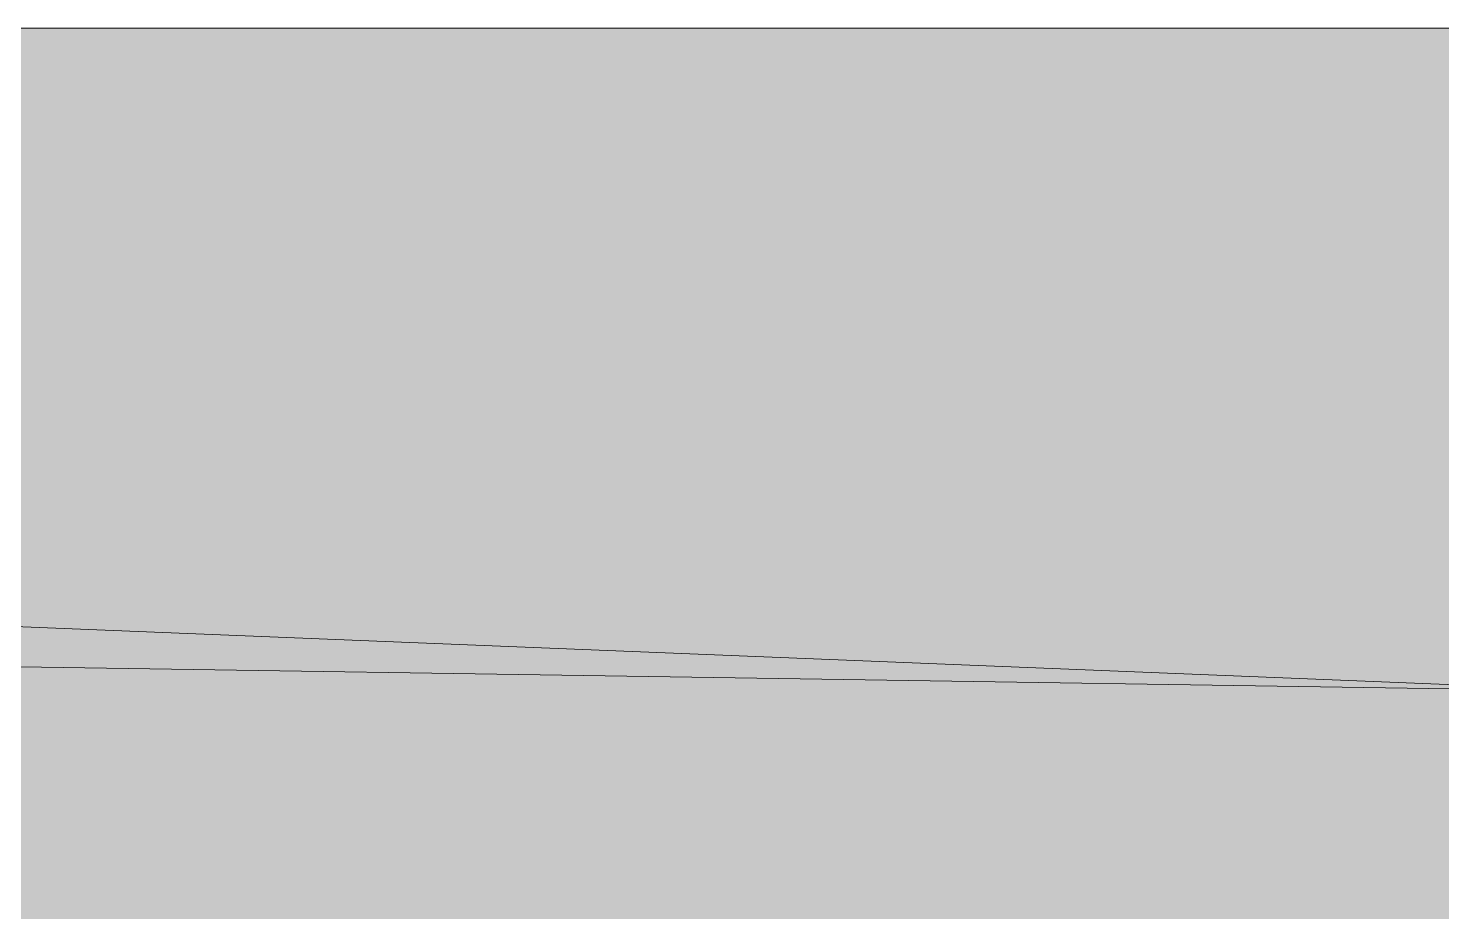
# Model space of a CAD drawing. Header units: centimetres. Extents: x -4381 to 5639, y -3920 to 4826.
# Drawn here: x 3.896 to 4.961, y 26.537 to 27.204 of the extents above; entities that cross this region are included whole.
import ezdxf
from ezdxf.xclip import XClip

# ---------------------------------------------------------------- set-up
doc = ezdxf.new("R2010")
doc.units = ezdxf.units.CM
doc.header["$MEASUREMENT"] = 0
doc.header["$XCLIPFRAME"] = 0
doc.set_wipeout_variables(frame=1)
doc.linetypes.add('Wipeout_Contour', pattern=[100, 0, -100])
doc.layers.add('0- SITE', color=7, linetype='Continuous')
doc.layers.add('Drawing & Figure', color=7, linetype='Continuous')
doc.layers.add('0- SITE_Pen_No__1', color=7, linetype='Continuous', lineweight=5)
doc.layers.add('0- SITE_Pen_No__18', color=9, linetype='Continuous', lineweight=5)
doc.layers.add('0- SITE_Pen_No__102', color=7, linetype='Continuous', lineweight=5, true_color=0xcccccc)

# ---------------------------------------------------------------- blocks, each defined once
blk = doc.blocks.new('Drawing_8_8', base_point=(-322.5754, 32.2036))
at = {"color": 254, "linetype": 'Wipeout_Contour', "lineweight": 0, "ltscale": 108.012128}
blk.add_wipeout([(5.091, 26.7036), (1, 26.7662), (1, 26.7253), (5.091, 26.642)], dxfattribs=at).dxf.layer = '0- SITE'
at = {"layer": '0- SITE_Pen_No__18', "linetype": 'Continuous', "ltscale": 10}
blk.add_hatch(color=256, dxfattribs=at).paths.add_polyline_path([(5.091, 26.7036), (1, 26.7662), (1, 26.7253), (5.091, 26.642)])
at = {"color": 254, "linetype": 'Wipeout_Contour', "lineweight": 0, "ltscale": 106.048311}
blk.add_wipeout([(5.091, 26.642), (1, 26.4682), (1, 26.1296), (5.091, 26.1296)], dxfattribs=at).dxf.layer = '0- SITE'
at = {"layer": '0- SITE_Pen_No__18', "linetype": 'Continuous', "ltscale": 10}
blk.add_hatch(color=256, dxfattribs=at).paths.add_polyline_path([(5.091, 26.642), (1, 26.4682), (1, 26.1296), (5.091, 26.1296)])
at = {"color": 254, "linetype": 'Wipeout_Contour', "lineweight": 0, "ltscale": 80.628744}
blk.add_wipeout([(5.091, 26.642), (1, 26.7253), (1, 26.4682)], dxfattribs=at).dxf.layer = '0- SITE'
at = {"layer": '0- SITE_Pen_No__102', "linetype": 'Continuous', "ltscale": 10}
blk.add_hatch(color=256, dxfattribs=at).paths.add_polyline_path([(5.091, 26.642), (1, 26.7253), (1, 26.4682)])
at = {"color": 254, "linetype": 'Wipeout_Contour', "lineweight": 0, "ltscale": 80.831421}
blk.add_wipeout([(5.091, 26.7036), (1, 26.8698), (1, 26.7662)], dxfattribs=at).dxf.layer = '0- SITE'
at = {"layer": '0- SITE_Pen_No__18', "linetype": 'Continuous', "ltscale": 10}
blk.add_hatch(color=256, dxfattribs=at).paths.add_polyline_path([(5.091, 26.7036), (1, 26.8698), (1, 26.7662)])
at = {"color": 254, "linetype": 'Wipeout_Contour', "lineweight": 0, "ltscale": 82.658964}
blk.add_wipeout([(2.8692, 27.2036), (5.091, 26.7036), (5.091, 27.2036)], dxfattribs=at).dxf.layer = '0- SITE'
at = {"layer": '0- SITE_Pen_No__18', "linetype": 'Continuous', "ltscale": 10}
blk.add_hatch(color=256, dxfattribs=at).paths.add_polyline_path([(2.8692, 27.2036), (5.091, 26.7036), (5.091, 27.2036)])
at = {"color": 254, "linetype": 'Wipeout_Contour', "lineweight": 0, "ltscale": 109.029328}
blk.add_wipeout([(2.6691, 27.2036), (1, 27.2036), (1, 26.8698), (5.091, 26.7036)], dxfattribs=at).dxf.layer = '0- SITE'
at = {"layer": '0- SITE_Pen_No__18', "linetype": 'Continuous', "ltscale": 10}
blk.add_hatch(color=256, dxfattribs=at).paths.add_polyline_path([(2.6691, 27.2036), (1, 27.2036), (1, 26.8698), (5.091, 26.7036)])
at = {"color": 254, "linetype": 'Wipeout_Contour', "lineweight": 0, "ltscale": 82.454996}
blk.add_wipeout([(2.6691, 27.2036), (5.091, 26.7036), (2.8692, 27.2036)], dxfattribs=at).dxf.layer = '0- SITE'
at = {"layer": '0- SITE_Pen_No__18', "linetype": 'Continuous', "ltscale": 10}
blk.add_hatch(color=256, dxfattribs=at).paths.add_polyline_path([(2.6691, 27.2036), (5.091, 26.7036), (2.8692, 27.2036)])
at = {"layer": '0- SITE_Pen_No__1', "linetype": 'Continuous', "ltscale": 10}
for p, q in [((5.091, 27.2036), (2.8692, 27.2036)), ((1, 26.8698), (5.091, 26.7036)), ((1, 26.7662), (5.091, 26.7036))]:
    blk.add_line(p, q, dxfattribs=at)

msp = doc.modelspace()

# ---------------------------------------------------------------- block references
at = {"layer": 'Drawing & Figure', "color": 151, "linetype": 'Continuous', "lineweight": 5, "ltscale": 10, "true_color": 0x80c2ff}
ref = msp.add_blockref('Drawing_8_8', (-322.57542, 32.20361), dxfattribs=at)
XClip(ref).set_block_clipping_path([(1, 23.6253966175), (50.7463984619, 45.1170657245)])

doc.saveas('drawing.dxf')
